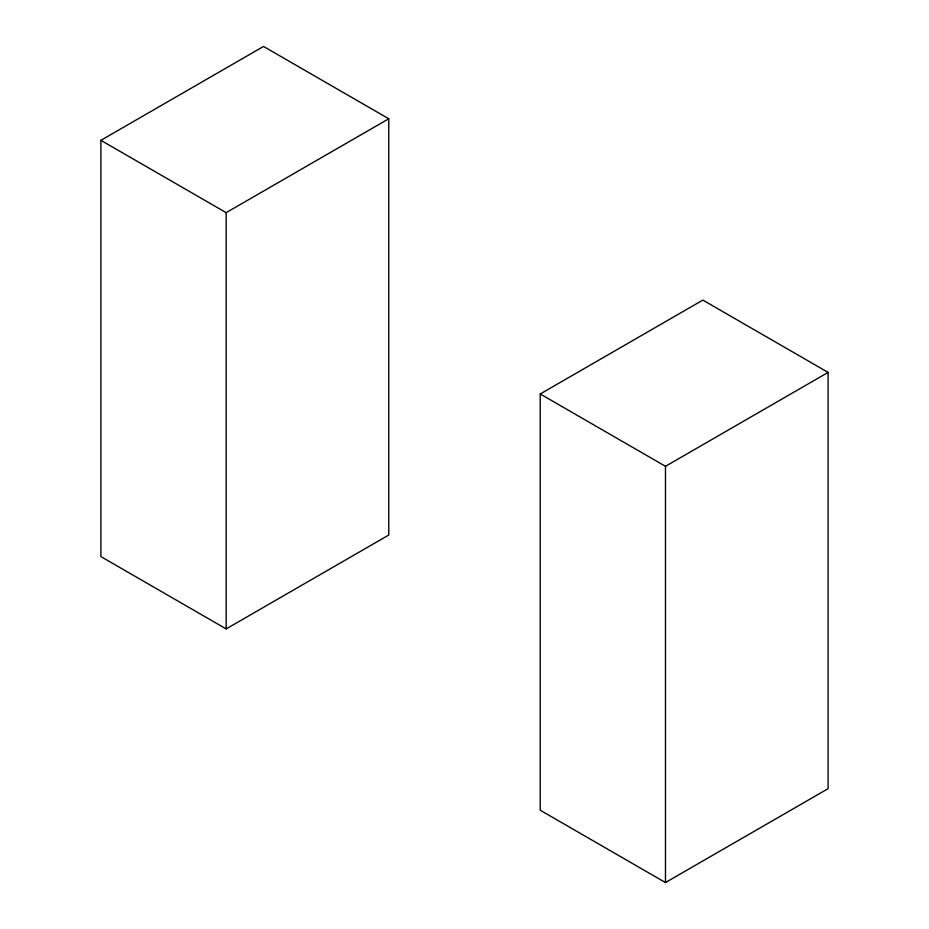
<?xml version="1.0" encoding="UTF-8"?>
<svg xmlns="http://www.w3.org/2000/svg" width="929" height="929" viewBox="0 0 929 929"><rect width="100%" height="100%" fill="white"/><g stroke="black" fill="none" stroke-linecap="round" stroke-linejoin="round"><path stroke-width="1.39" d="M100.901 140.337L263.522 46.45L388.775 118.773L388.775 535.023L226.153 628.91L100.901 556.587L100.901 140.337L226.153 212.66L388.775 118.773M540.225 393.977L702.847 300.09L828.099 372.413L828.099 788.663L665.478 882.55L540.225 810.227L540.225 393.977L665.478 466.3L828.099 372.413M665.478 466.3L665.478 882.55M226.153 212.66L226.153 628.91"/></g></svg>
